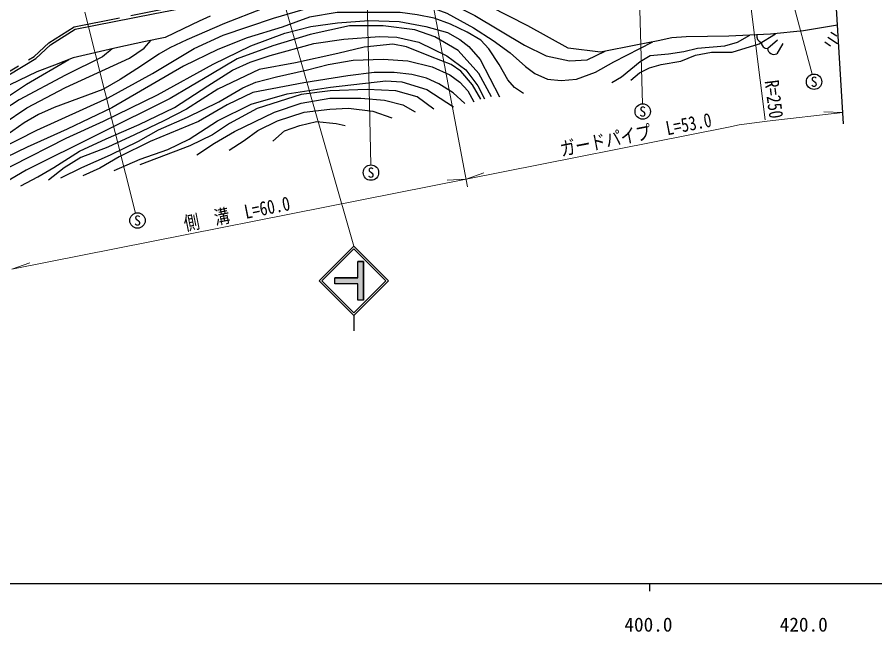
# Model space of a CAD drawing. Units: millimetres, scale not verified. Extents: x 40000 to 680000, y 20000 to 380000.
# Drawn here: x 385904 to 497232, y 198715 to 278559 of the extents above; entities that cross this region are included whole.
import ezdxf
from ezdxf.enums import TextEntityAlignment as Align

# ---------------------------------------------------------------- set-up
doc = ezdxf.new("R2010")
doc.units = ezdxf.units.MM
doc.header["$LTSCALE"] = 1000
doc.linetypes.add('DASHED', pattern=[7.5, 6, -1.5])
for name, color, linetype, lineweight in [('M-BGD', 7, 'Continuous', 25), ('M-BMK-OTRS', 5, 'Continuous', 25), ('M-STR-HTXT', 7, 'Continuous', 13), ('M-STR-STRC', 7, 'Continuous', 25), ('M-TTL-BAND', 7, 'Continuous', 25)]:
    doc.layers.add(name, color=color, linetype=linetype, lineweight=lineweight)
doc.styles.add('ＭＳ ゴシック', font='')
doc.styles.get('ＭＳ ゴシック').set_extended_font_data('MS Gothic')

msp = doc.modelspace()

# ---------------------------------------------------------------- hatches: boundary and pattern name
at = {"layer": 'M-STR-STRC'}
msp.add_hatch(color=256, dxfattribs=at).paths.add_polyline_path([(430117, 243939), (430117, 241814), (430867, 241814), (430867, 246814), (430117, 246814), (430117, 244689), (427117, 244689), (427117, 243939)])

# ---------------------------------------------------------------- linework, layer by layer
at = {"layer": 'M-BGD'}
for p, q in [((491532, 276599), (492288, 276112)), ((484590, 275574), (483320, 274490)), ((485271, 275133), (484497, 273809)), ((490719, 275338), (491476, 274851)), ((491126, 275969), (492387, 275157))]:
    msp.add_line(p, q, dxfattribs=at)
at = {"layer": 'M-BGD', "linetype": 'DASHED'}
msp.add_lwpolyline([(325876, 259425), (343765, 262100), (352684, 263733), (366066, 266401), (380937, 269128), (388117, 273448), (390007, 275224), (393311, 277315), (403485, 279340), (421241, 282801), (433546, 285305), (438757, 286399)], dxfattribs=at)
at = {"layer": 'M-BGD'}
for points in [[(325927, 259079), (343823, 261755), (352750, 263389), (366132, 266057), (381063, 268796), (388329, 273167), (390223, 274946), (393443, 276984), (403553, 278997), (421310, 282458), (433616, 284963), (438774, 286034)], [(428515, 281904), (420910, 280566), (417712, 279639), (412817, 277722), (407938, 275613), (405705, 274567), (404291, 273733), (401894, 272135), (399274, 270465), (397034, 269160), (390690, 266817), (388680, 265909), (386817, 264829), (384609, 263263), (382083, 261806), (378940, 260331), (375841, 259052), (373321, 257568), (371239, 256435), (367125, 254714), (364200, 253295), (361870, 251820)], [(433798, 282034), (434883, 281953), (435966, 281856), (436938, 281728), (437944, 281650), (439387, 281235), (442476, 280194), (445311, 278774), (451742, 274929), (454578, 273543), (457612, 272871), (459909, 273016), (462246, 274146)], [(383389, 261345), (388473, 263897), (397728, 268084), (403453, 271234), (408888, 274493), (412640, 276199), (419170, 278423), (424803, 280070), (429131, 280455), (435470, 280278), (440020, 279664), (441697, 279093), (445150, 277188), (447684, 275534), (449898, 273904), (451888, 272135), (453077, 271251), (454742, 270501), (456515, 270311), (458486, 270485), (460978, 271429), (463373, 272769), (468429, 275351)], [(492379, 277498), (487952, 276762), (483689, 276332), (478286, 276080), (472728, 275992), (470870, 275869), (469086, 275471), (466412, 274984), (461637, 274023), (457424, 274531), (452182, 277447), (447276, 279959)], [(451623, 268662), (450454, 269414), (449580, 270419), (448450, 272392), (447109, 274462), (446079, 275557), (444303, 276622), (442143, 277661), (440050, 278446), (437810, 278871), (435598, 279174), (427452, 279174), (423847, 278536), (420294, 277268), (415771, 275861), (411949, 274348), (407499, 272213), (398175, 266793), (392397, 264027), (387204, 261672), (382950, 259632), (379828, 258256), (372253, 254171), (371317, 253597)], [(410941, 278696), (409541, 278031), (407450, 277032), (405099, 275920), (402354, 275355), (398983, 274621), (393192, 273285), (390768, 272320), (388479, 271472), (383774, 269216)], [(376064, 254405), (378279, 255737), (392245, 262827), (397117, 265062), (404111, 268463), (411360, 272440), (416236, 274845), (420654, 276466), (424024, 277326), (427474, 277816), (431548, 278143), (435494, 277980), (438968, 277359), (441766, 276549), (443361, 275641), (444514, 274742), (445996, 273078), (448498, 268215)], [(447473, 268213), (445812, 271225), (443142, 274230), (440120, 275990), (437521, 276917), (433421, 277435), (429049, 277435), (423917, 276305), (419093, 274845), (414459, 273160), (411042, 271109), (405759, 268000), (387055, 258666), (381816, 255609)], [(463076, 270068), (464352, 270812), (466779, 272784), (468075, 273567), (470457, 273788), (472432, 274112), (474228, 274541), (477768, 274824), (479403, 275303), (480988, 276206)], [(465568, 270390), (466672, 271334), (467994, 271987), (469476, 272394), (472063, 272829), (473971, 273633), (476049, 274011), (478694, 274011), (482225, 275114), (484344, 276398)], [(357628, 250942), (359043, 252053), (374670, 259399), (379122, 261605), (384108, 264712), (387139, 266784), (392199, 269415), (400487, 273212), (402405, 274528), (403304, 275551)], [(386386, 256644), (388609, 257804), (390675, 259013), (394007, 261131), (397451, 262754), (401721, 264607), (406329, 266815), (410635, 269633), (413868, 271683), (416166, 272701), (418742, 273564), (424411, 275126), (428320, 275685), (432920, 276050), (435166, 275957), (438054, 275317), (441680, 273534), (444157, 271703), (445696, 269640), (446585, 267946)], [(446106, 267884), (445014, 269772), (443477, 271521), (442251, 272427), (439546, 273453), (436457, 274695), (434652, 275030), (430963, 274661), (427518, 273839), (422025, 272646), (417296, 271748), (411936, 269203), (407895, 266624), (404922, 265086), (401142, 263266), (397654, 261652), (394182, 260345), (391996, 258969), (389954, 257390)], [(398246, 274451), (397001, 273397), (392166, 271008), (386148, 267811), (381890, 265063), (377473, 262449), (368683, 258049), (359774, 254105), (354820, 251246), (352983, 249831)], [(349269, 249187), (354053, 252052), (356542, 253649), (359573, 255407), (364343, 257466), (371253, 260618), (377623, 263802), (379903, 265093), (383875, 267710), (387120, 269832), (392626, 273060)], [(391592, 257688), (394312, 259022), (398025, 260678), (401654, 262467), (404250, 263912), (408021, 265566), (412087, 267565), (415212, 269362), (416885, 270127), (419571, 270815), (423578, 271697), (426291, 272420), (429514, 272982), (433413, 273117), (436598, 272865), (439779, 272093), (442050, 271066), (443351, 270093), (444384, 268994), (445174, 267566)], [(443997, 267321), (442501, 268713), (440622, 269885), (439028, 270622), (437118, 271122), (434846, 271370), (432229, 271370), (428841, 270957), (423097, 270048), (416485, 268755), (413147, 267163), (409441, 264987), (403158, 262387), (399161, 260400), (396632, 258938), (394415, 257957)], [(398479, 258641), (401852, 260096), (405448, 261364), (408224, 262711), (411910, 265076), (416294, 267268), (420950, 268604), (426567, 269474), (433753, 270290), (435814, 270153), (439075, 269143), (442529, 266893)], [(439986, 266627), (437817, 268217), (435061, 268991), (431337, 269153), (426548, 268983), (422759, 268515), (417073, 266711), (413480, 264736), (411251, 263274), (408312, 261850), (401831, 259359)], [(409220, 260676), (411538, 262180), (414111, 263713), (419321, 266199), (422766, 267372), (426488, 268056), (430528, 268056), (433604, 267757), (435951, 267179), (437559, 266252)], [(413405, 261261), (415360, 262527), (417125, 263816), (419677, 265100), (423165, 266222), (426492, 266618), (428901, 266740), (432085, 266342), (434516, 265501)], [(419109, 262460), (420611, 263796), (422585, 264468), (424757, 264984), (427307, 264757), (428460, 264504)]]:
    msp.add_lwpolyline(points, dxfattribs=at)
for centre, radius, start, end in [((482797, 276102), 894, 170.53064, 249.06207), ((483311, 275326), 836, 184.05882, 270.61605), ((484125, 274524), 806, 182.40139, 297.48302)]:
    msp.add_arc(centre, radius, start, end, dxfattribs=at)
at = {"layer": 'M-BMK-OTRS'}
msp.add_line((493156, 264716), (488468, 341825), dxfattribs=at)
at = {"layer": 'M-STR-HTXT'}
for p, q in [((483016, 265240), (478583, 299754)), ((482395, 296510), (489087, 271137)), ((466273, 294156), (467071, 267298)), ((431212, 286578), (431806, 259365)), ((419470, 284300), (429618, 248814)), ((444367, 256534), (439370, 283007)), ((394675, 279226), (401285, 253115)), ((493067, 266191), (490612, 266254)), ((444181, 257516), (446500, 258324)), ((385221, 245819), (444181, 257516)), ((444181, 257516), (441730, 257378)), ((385221, 245819), (387539, 246627))]:
    msp.add_line(p, q, dxfattribs=at)
msp.add_lwpolyline([(444181, 257516), (478219, 264269), (479614, 264577), (483251, 265066), (493067, 266191)], dxfattribs=at)
at = {"layer": 'M-STR-STRC'}
for p, q in [((425118, 244314), (429618, 248814)), ((425471, 244314), (429618, 248461)), ((434118, 244314), (429618, 248814)), ((433765, 244314), (429618, 248461)), ((430867, 246814), (430117, 246814)), ((430117, 244689), (430117, 246814)), ((430867, 241814), (430867, 246814)), ((425118, 244314), (429618, 239814)), ((425471, 244314), (429618, 240167)), ((427117, 243939), (427117, 244689)), ((430117, 244689), (427117, 244689)), ((430117, 243939), (427117, 243939)), ((429618, 240167), (433765, 244314)), ((429618, 239814), (434118, 244314)), ((430117, 241814), (430117, 243939)), ((430867, 241814), (430117, 241814)), ((429618, 239814), (429618, 237814))]:
    msp.add_line(p, q, dxfattribs=at)
msp.add_lwpolyline([(427117, 244689), (430117, 244689), (430117, 246814), (430867, 246814), (430867, 241814), (430117, 241814), (430117, 243939), (427117, 243939)], close=True, dxfattribs=at)
for centre in [(489342, 270170), (467101, 266298), (431828, 258365), (401530, 252146)]:
    msp.add_circle(centre, 1000, dxfattribs=at)
at = {"layer": 'M-TTL-BAND'}
for p, q in [((40000, 205000), (579000, 205000)), ((468000, 205000), (468000, 204000))]:
    msp.add_line(p, q, dxfattribs=at)

# ---------------------------------------------------------------- texts
at = {"layer": 'M-STR-HTXT', "style": 'ＭＳ ゴシック', "width": 0.8}
msp.add_text('R=250', height=1833, rotation=277.319, dxfattribs=at).set_placement((483016, 265240), align=Align.BOTTOM_RIGHT)
for s, p in [('ガードパイプ\u3000L=53.0', (466478, 261887)), ('側\u3000溝\u3000L=60.0', (414711, 251617))]:
    msp.add_text(s, height=1833, rotation=11.222, dxfattribs=at).set_placement(p, align=Align.BOTTOM_CENTER)
at = {"layer": 'M-STR-STRC', "style": 'ＭＳ ゴシック'}
for p in [(489342, 270170), (467101, 266298), (431828, 258365), (401530, 252146)]:
    msp.add_text('S', height=1320, dxfattribs=at).set_placement(p, align=Align.MIDDLE_CENTER)
at = {"layer": 'M-TTL-BAND', "style": 'ＭＳ ゴシック'}
for s, p in [('400.0', (467844, 198195)), ('420.0', (488000, 198195))]:
    msp.add_text(s, height=1833, dxfattribs=at).set_placement(p, align=Align.BOTTOM_CENTER)

doc.saveas('drawing.dxf')
